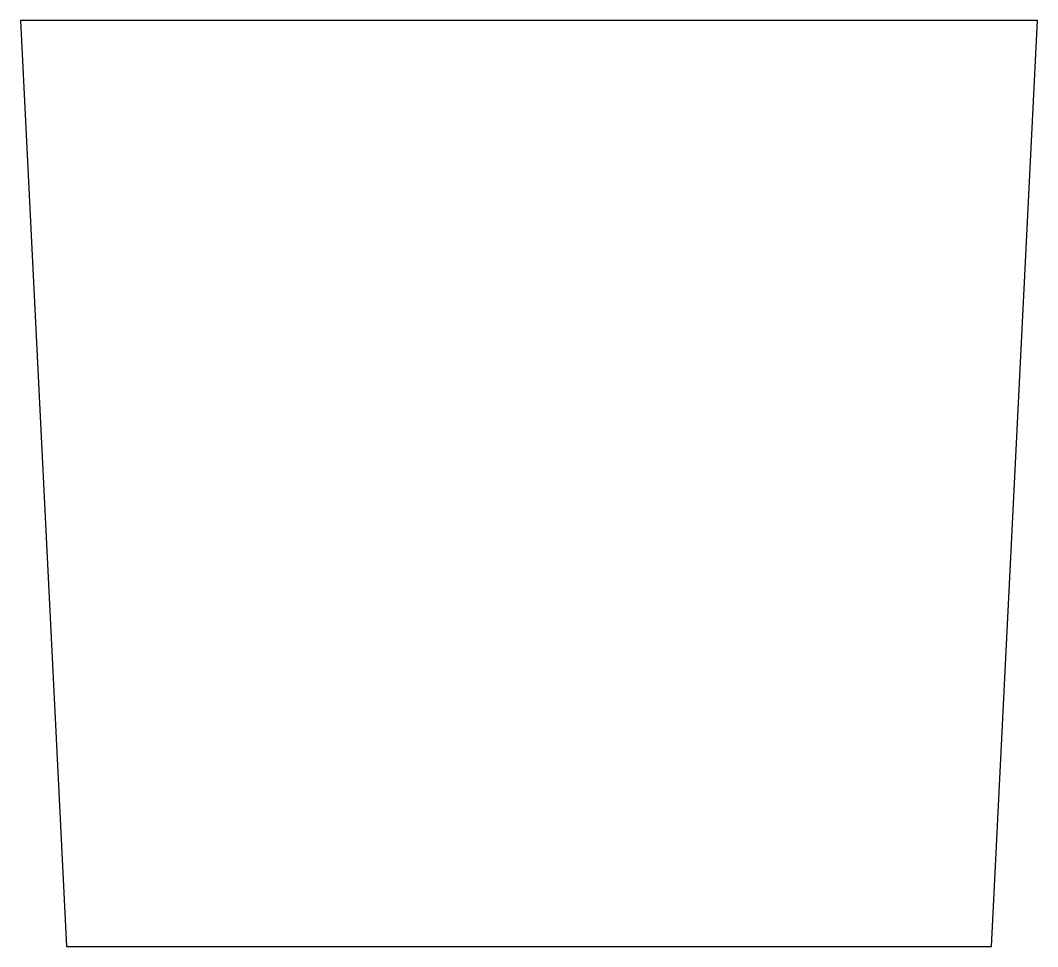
# Model space of a CAD drawing. Header units: millimetres. Extents: x 0 to 220, y 0 to 200.
import ezdxf

# ---------------------------------------------------------------- set-up
doc = ezdxf.new("R2010")
doc.units = ezdxf.units.MM
doc.layers.add('CORTE', color=7, linetype='CONTINUOUS')

msp = doc.modelspace()

# ---------------------------------------------------------------- linework, layer by layer
at = {"layer": 'CORTE'}
msp.add_lwpolyline([(10, 0), (210, 0), (220, 200.25), (0, 200.25)], close=True, dxfattribs=at)

doc.saveas('drawing.dxf')
